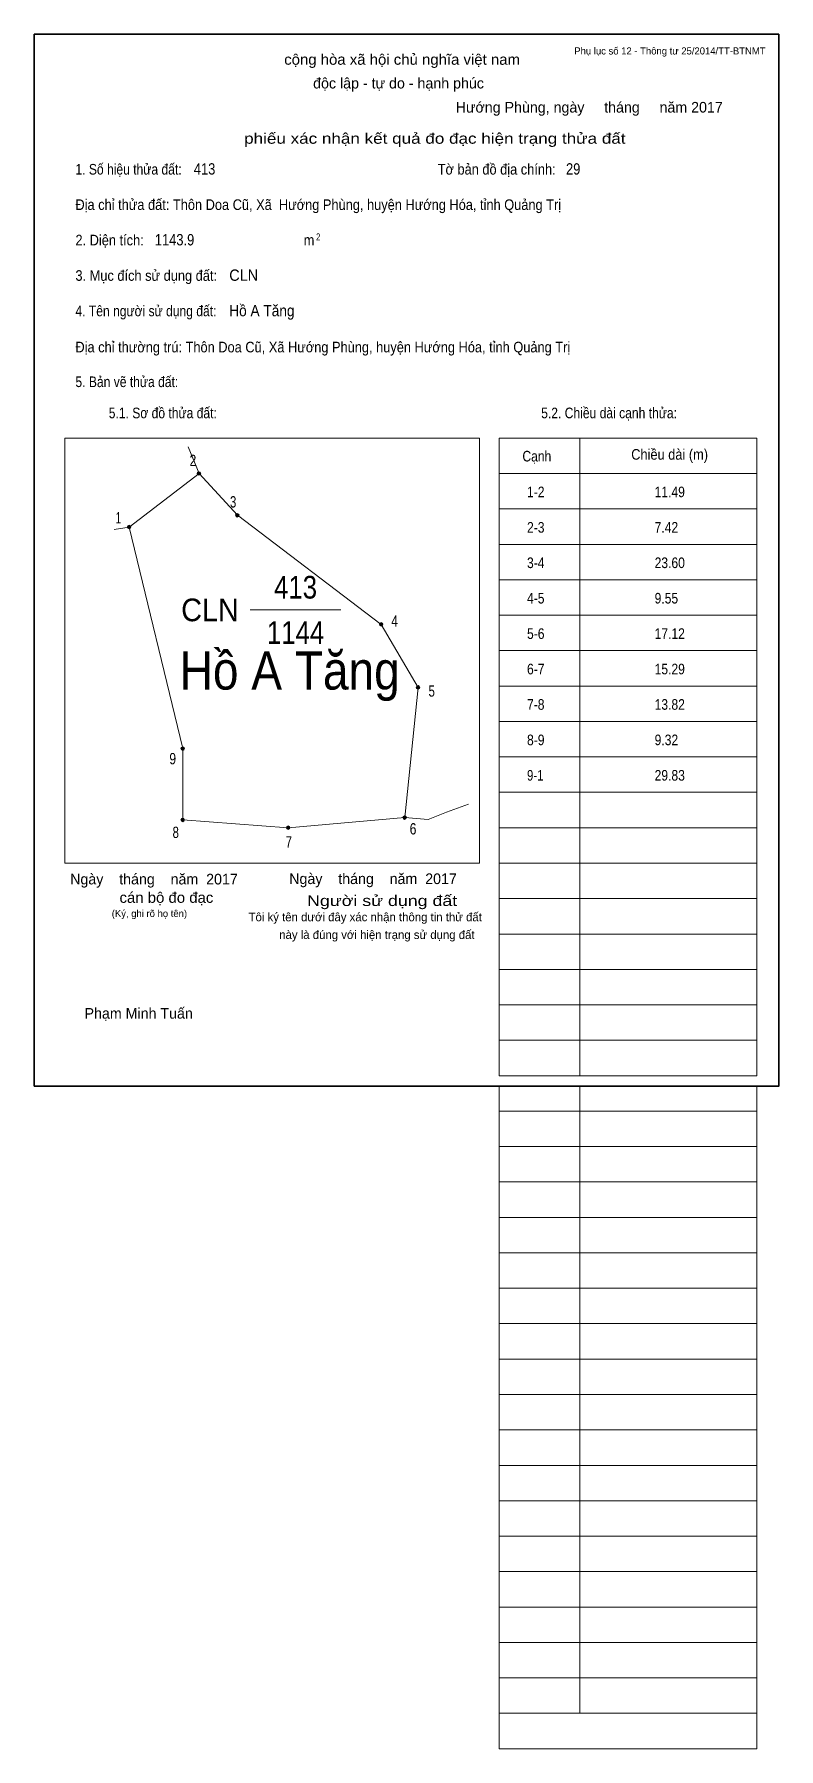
# Model space of a CAD drawing. Header units: centimetres. Extents: x 0 to 21, y -18.7 to 29.7.
import ezdxf
from ezdxf.enums import TextEntityAlignment as Align

# ---------------------------------------------------------------- set-up
doc = ezdxf.new("R2010")
doc.units = ezdxf.units.CM
doc.header["$LTSCALE"] = 0.12
for name, color, linetype in [('2', 7, 'Continuous'), ('30', 7, 'Continuous'), ('34', 7, 'Continuous')]:
    doc.layers.add(name, color=color, linetype=linetype)
for name, color, linetype, lineweight in [('32', 7, 'Continuous', 13), ('33', 7, 'Continuous', 13), ('6', 7, 'Continuous', 13), ('63', 7, 'Continuous', 13)]:
    doc.layers.add(name, color=color, linetype=linetype, lineweight=lineweight)

msp = doc.modelspace()

# ---------------------------------------------------------------- hatches: boundary and pattern name
at = {"layer": '32'}
for points in [[(4.6934, 17.3011, 1), (4.5934, 17.3011, 1)], [(5.7769, 16.1204, 1), (5.6769, 16.1204, 1)], [(2.7249, 15.7923, 1), (2.6249, 15.7923, 1)], [(9.8348, 13.0425, 1), (9.7348, 13.0425, 1)], [(10.8751, 11.2618, 1), (10.7751, 11.2618, 1)], [(4.2358, 9.5329, 1), (4.1358, 9.5329, 1)], [(4.2358, 7.5212, 1), (4.1358, 7.5212, 1)], [(7.2101, 7.3011, 1), (7.1101, 7.3011, 1)], [(10.4974, 7.586, 1), (10.3974, 7.586, 1)]]:
    msp.add_hatch(color=256, dxfattribs=at).paths.add_polyline_path(points)

# ---------------------------------------------------------------- linework, layer by layer
for centre in [(4.6434, 17.3011), (5.7269, 16.1204), (2.6749, 15.7923), (9.7848, 13.0425), (10.8251, 11.2618), (4.1858, 9.5329), (4.1858, 7.5212), (7.1601, 7.3011), (10.4474, 7.586)]:
    msp.add_circle(centre, 0.05, dxfattribs=at)
at = {"layer": '33'}
msp.add_line((6.09, 13.45), (8.65, 13.45), dxfattribs=at)
at = {"layer": '6'}
for points in [[(2.25, 15.72), (2.68, 15.79), (4.65, 17.3), (4.34, 18.05)], [(10.45, 7.59), (10.83, 11.26), (9.79, 13.04), (5.73, 16.12), (4.65, 17.3)], [(2.68, 15.79), (4.19, 9.54), (4.19, 7.52)], [(10.45, 7.59), (11.11, 7.53), (11.63, 7.74), (12.25, 7.97)], [(10.45, 7.59), (7.16, 7.3), (4.19, 7.52)]]:
    msp.add_lwpolyline(points, dxfattribs=at)
at = {"layer": '63'}
for p, q in [((0.86, 18.3), (12.56, 18.3)), ((0.86, 6.3), (0.86, 18.3)), ((12.56, 6.3), (12.56, 18.3)), ((13.11, 18.3), (20.38, 18.3)), ((13.11, 0.3), (13.11, 18.3)), ((15.39, 0.3), (15.39, 18.3)), ((20.38, 0.3), (20.38, 18.3)), ((13.11, 17.3), (20.38, 17.3)), ((13.11, 16.3), (20.38, 16.3)), ((13.11, 15.3), (20.38, 15.3)), ((13.11, 14.3), (20.38, 14.3)), ((13.11, 13.3), (20.38, 13.3)), ((13.11, 12.3), (20.38, 12.3)), ((13.11, 11.3), (20.38, 11.3)), ((13.11, 10.3), (20.38, 10.3)), ((13.11, 9.3), (20.38, 9.3)), ((13.11, 8.3), (20.38, 8.3)), ((13.11, 7.3), (20.38, 7.3)), ((0.86, 6.3), (12.56, 6.3)), ((13.11, 6.3), (20.38, 6.3)), ((13.11, 5.3), (20.38, 5.3)), ((13.11, 4.3), (20.38, 4.3)), ((13.11, 3.3), (20.38, 3.3)), ((13.11, 2.3), (20.38, 2.3)), ((13.11, 1.3), (20.38, 1.3)), ((13.11, 0.3), (20.38, 0.3)), ((13.11, -18.7), (13.11, 0)), ((15.39, -17.7), (15.39, 0)), ((20.38, -18.7), (20.38, 0)), ((13.11, -0.7), (20.38, -0.7)), ((13.11, -0.7), (20.38, -0.7)), ((13.11, -1.7), (20.38, -1.7)), ((13.11, -2.7), (20.38, -2.7)), ((13.11, -3.7), (20.38, -3.7)), ((13.11, -4.7), (20.38, -4.7)), ((13.11, -5.7), (20.38, -5.7)), ((13.11, -6.7), (20.38, -6.7)), ((13.11, -7.7), (20.38, -7.7)), ((13.11, -8.7), (20.38, -8.7)), ((13.11, -9.7), (20.38, -9.7)), ((13.11, -10.7), (20.38, -10.7)), ((13.11, -11.7), (20.38, -11.7)), ((13.11, -12.7), (20.38, -12.7)), ((13.11, -13.7), (20.38, -13.7)), ((13.11, -14.7), (20.38, -14.7)), ((13.11, -15.7), (20.38, -15.7)), ((13.11, -16.7), (20.38, -16.7)), ((13.11, -17.7), (20.38, -17.7)), ((13.11, -18.7), (20.38, -18.7))]:
    msp.add_line(p, q, dxfattribs=at)
at = {"layer": '63', "lineweight": 35}
msp.add_lwpolyline([(0, 0), (0, 29.7), (21, 29.7), (21, 0)], close=True, dxfattribs=at)

# ---------------------------------------------------------------- texts
at = {"layer": '2', "width": 0.9}
msp.add_text('Hồ A Tăng', height=1.079, dxfattribs=at).set_placement((7.205, 11.2), align=Align.CENTER)
at = {"layer": '30'}
for s, width, p in [('1-2', 0.85, (13.9, 16.63)), ('11.49', 0.85, (17.5, 16.63)), ('2-3', 0.85, (13.9, 15.63)), ('7.42', 0.85, (17.5, 15.63)), ('3-4', 0.85, (13.9, 14.63)), ('23.60', 0.85, (17.5, 14.63)), ('4-5', 0.85, (13.9, 13.63)), ('9.55', 0.85, (17.5, 13.63)), ('5-6', 0.85, (13.9, 12.63)), ('17.12', 0.85, (17.5, 12.63)), ('6-7', 0.85, (13.9, 11.63)), ('15.29', 0.85, (17.5, 11.63)), ('7-8', 0.85, (13.9, 10.63)), ('13.82', 0.85, (17.5, 10.63)), ('8-9', 0.85, (13.9, 9.63)), ('9.32', 0.85, (17.5, 9.63)), ('9-1', 0.8, (13.9, 8.63)), ('29.83', 0.85, (17.5, 8.63))]:
    msp.add_text(s, height=0.3, dxfattribs=dict(at, width=width)).set_placement(p)
at = {"layer": '32'}
for s, width, p in [('2', 0.8, (4.475, 17.51)), ('3', 0.75, (5.61, 16.34)), ('1', 0.65, (2.37, 15.89)), ('4', 0.8, (10.165, 12.98)), ('5', 0.75, (11.21, 11)), ('9', 0.8, (3.905, 9.09)), ('8', 0.75, (3.99, 7.01)), ('6', 0.8, (10.685, 7.11)), ('7', 0.75, (7.18, 6.74))]:
    msp.add_text(s, height=0.32, dxfattribs=dict(at, width=width)).set_placement(p, align=Align.CENTER)
at = {"layer": '33', "width": 0.85}
for s, p in [('413', (7.37, 13.77)), ('1144', (7.37, 12.49))]:
    msp.add_text(s, height=0.64, dxfattribs=at).set_placement(p, align=Align.CENTER)
at = {"layer": '33', "width": 0.95}
msp.add_text('CLN', height=0.64, dxfattribs=at).set_placement((5.77, 13.13), align=Align.RIGHT)
at = {"layer": '34'}
for s, width, p in [('413', 0.85, (4.5, 25.74)), ('29', 0.85, (15, 25.74)), ('1143.9', 0.85, (3.4, 23.74)), ('CLN', 0.95, (5.5, 22.74)), ('Hồ A Tăng', 0.9, (5.5, 21.74))]:
    msp.add_text(s, height=0.32, dxfattribs=dict(at, width=width)).set_placement(p)
at = {"layer": '63', "width": 1.05}
msp.add_text('cộng hòa xã hội chủ nghĩa việt nam', height=0.3, dxfattribs=at).set_placement((10.375, 28.84), align=Align.CENTER)
at = {"layer": '63'}
for s, height, p in [('Phụ lục số 12 - Thông tư 25/2014/TT-BTNMT', 0.2, (20.63, 29.13)), ('Ngày    tháng    năm  2017', 0.3, (5.74, 5.7)), ('Ngày    tháng    năm  2017', 0.3, (11.92, 5.71)), ('(Ký, ghi rõ họ tên)', 0.2, (4.31, 4.78))]:
    msp.add_text(s, height=height, dxfattribs=at).set_placement(p, align=Align.RIGHT)
for s, height, p in [('độc lập - tự do - hạnh phúc', 0.3, (10.275, 28.17)), ('Hướng Phùng, ngày     tháng     năm 2017', 0.3, (15.655, 27.49)), ('Tôi ký tên dưới đây xác nhận thông tin thử đất', 0.24, (9.335, 4.66)), ('này là đúng với hiện trạng sử dụng đất', 0.24, (9.665, 4.16)), ('Phạm Minh Tuấn', 0.3, (2.945, 1.91))]:
    msp.add_text(s, height=height, dxfattribs=at).set_placement(p, align=Align.CENTER)
for s, width, p in [('phiếu xác nhận kết quả đo đạc hiện trạng thửa đất', 1.2, (16.68, 26.61)), ('cán bộ đo đạc', 1.05, (5.05, 5.18)), ('Người sử dụng đất', 1.25, (11.93, 5.09))]:
    msp.add_text(s, height=0.3, dxfattribs=dict(at, width=width)).set_placement(p, align=Align.RIGHT)
for s, height, width, p in [('1. Số hiệu thửa đất:', 0.3, 0.85, (1.16, 25.74)), ('Tờ bản đồ địa chính:', 0.3, 0.9, (11.38, 25.74)), ('Địa chỉ thửa đất: Thôn Doa Cũ, Xã  Hướng Phùng, huyện Hướng Hóa, tỉnh Quảng Trị', 0.3, 0.9, (1.16, 24.74)), ('2. Diện tích:', 0.3, 0.9, (1.16, 23.74)), ('m', 0.3, 0.9, (7.6, 23.74)), ('2', 0.2, 0.8, (7.95, 23.88)), ('3. Mục đích sử dụng đất:', 0.3, 0.9, (1.16, 22.74)), ('4. Tên người sử dụng đất:', 0.3, 0.85, (1.16, 21.74)), ('Địa chỉ thường trú: Thôn Doa Cũ, Xã Hướng Phùng, huyện Hướng Hóa, tỉnh Quảng Trị', 0.3, 0.9, (1.16, 20.72)), ('5. Bản vẽ thửa đất:', 0.3, 0.85, (1.16, 19.74)), ('5.1. Sơ đồ thửa đất:', 0.3, 0.85, (2.1, 18.86)), ('5.2. Chiều dài cạnh thửa:', 0.3, 0.85, (14.3, 18.86)), ('Cạnh', 0.3, 0.85, (13.77, 17.64)), ('Chiều dài (m)', 0.3, 0.9, (16.84, 17.69))]:
    msp.add_text(s, height=height, dxfattribs=dict(at, width=width)).set_placement(p)

doc.saveas('drawing.dxf')
